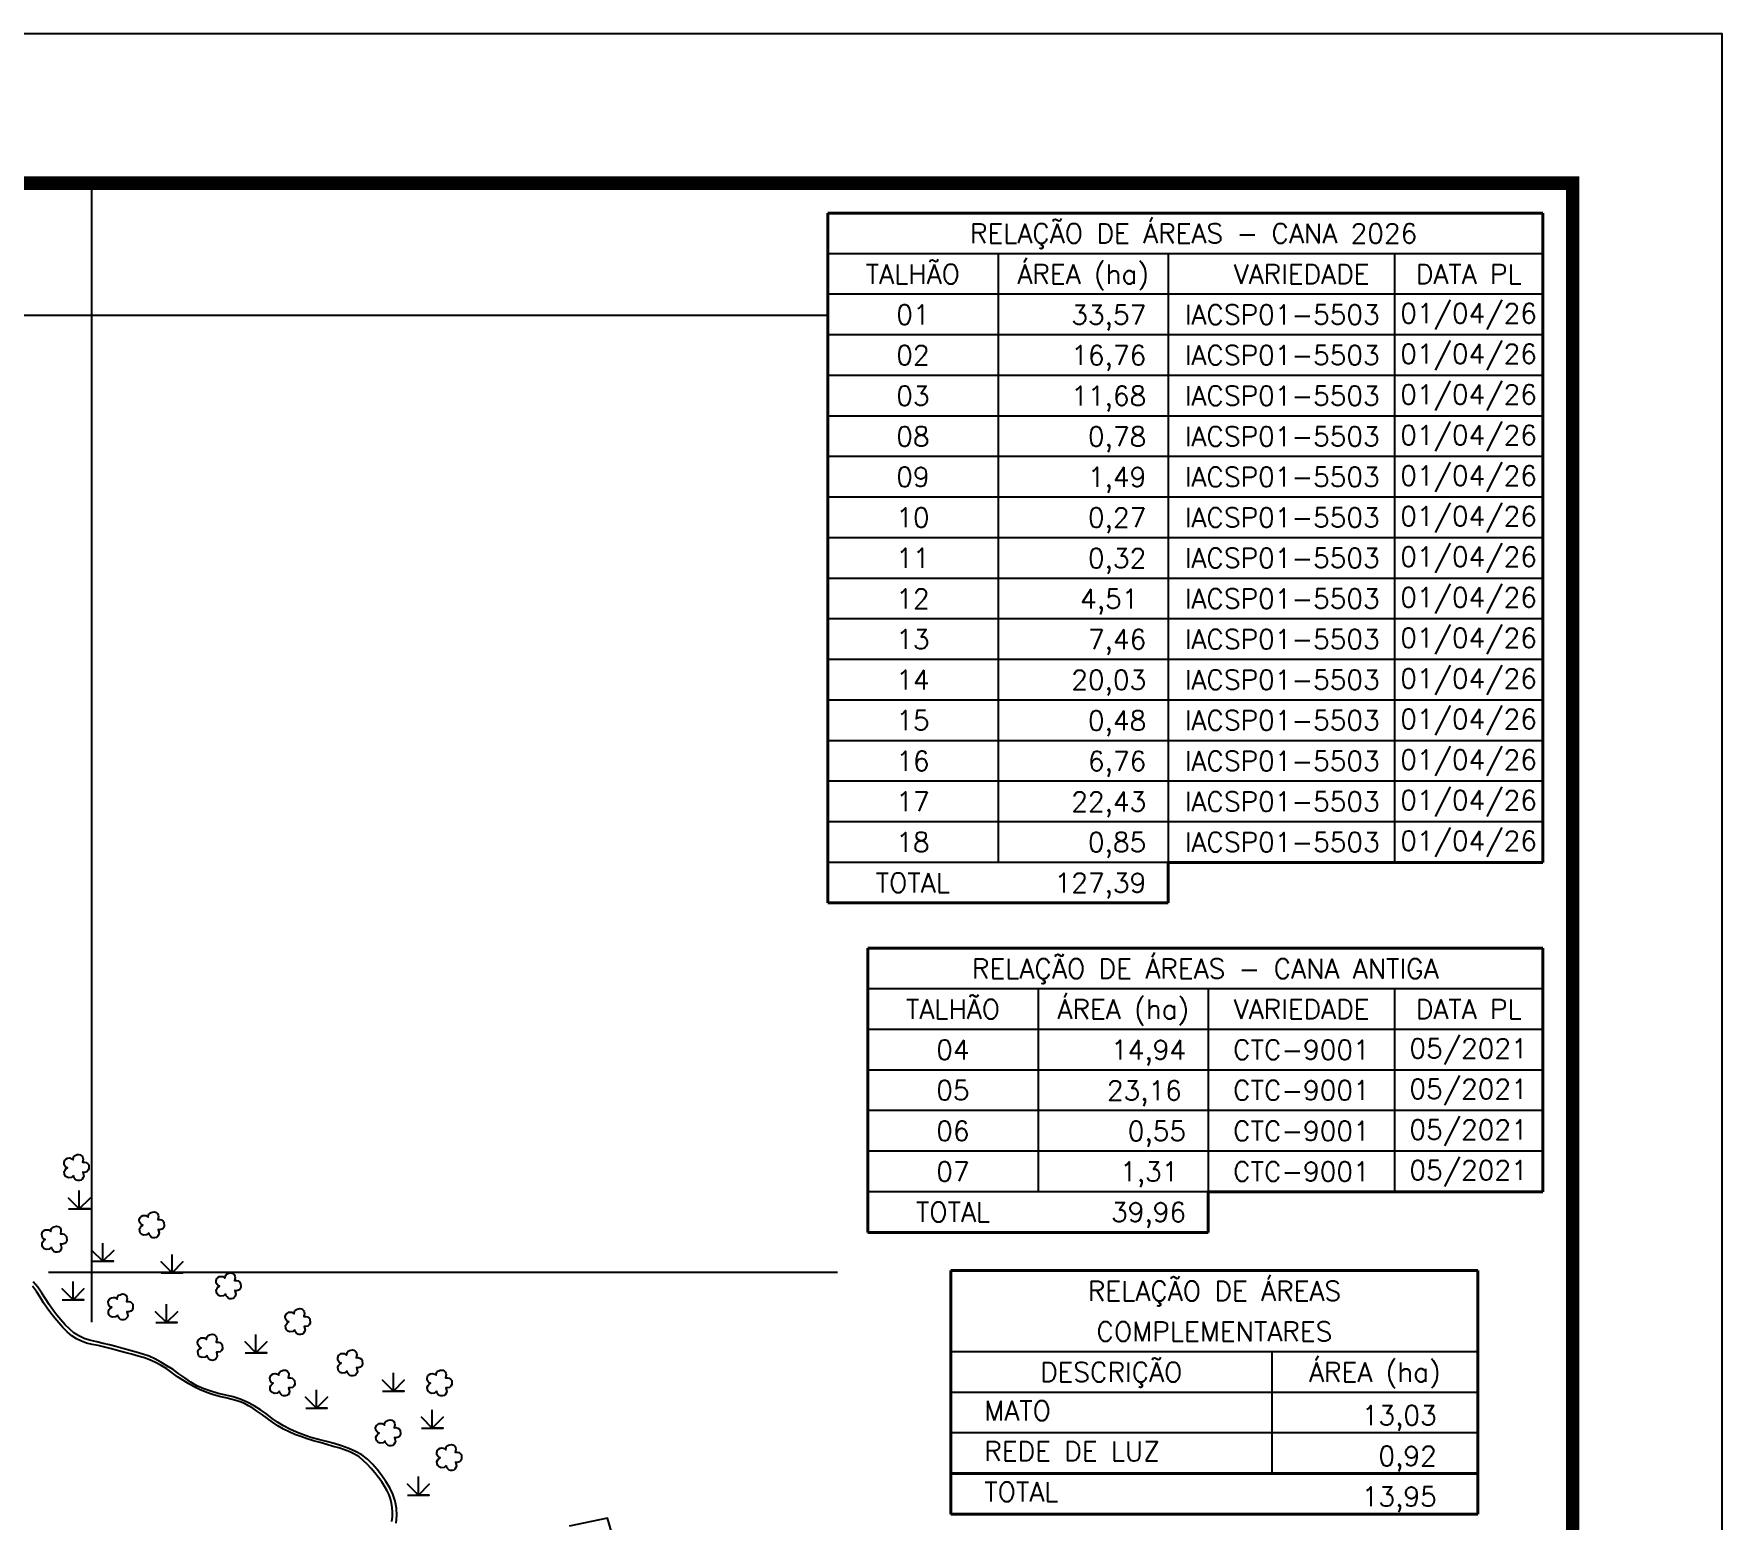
# Model space of a CAD drawing. Extents: x 754738 to 757363, y 7805323 to 7809035.
# Drawn here: x 755951 to 757363, y 7807793 to 7809035 of the extents above; entities that cross this region are included whole.
import ezdxf
from ezdxf.enums import TextEntityAlignment as Align

# ---------------------------------------------------------------- set-up
doc = ezdxf.new("R2010")
doc.units = 0
doc.header["$MEASUREMENT"] = 0
doc.linetypes.add('CONTINUO', pattern=[0])
doc.linetypes.add('LIN0', pattern=[0])
for name, color, linetype in [('0114001140', 1, 'Continuous'), ('0114001140014', 5, 'Continuous'), ('GRADE', 8, 'Continuous'), ('MARGEM', 7, 'CONTINUO'), ('QUADRO_DE_AREAS_CANA_2026', 7, 'Continuous'), ('QUADRO_DE_AREAS_CANA_ANTIGA', 7, 'Continuous'), ('QUADRO_DE_AREAS_COMPLEMENTARES', 7, 'Continuous'), ('SIMBOLO ARVORE', 118, 'Continuous'), ('SIMBOLO BREJO', 118, 'Continuous')]:
    doc.layers.add(name, color=color, linetype=linetype)
doc.styles.add('SIMPLEX', font='simplex', dxfattribs={"height": 0.2})

msp = doc.modelspace()

# ---------------------------------------------------------------- linework, layer by layer
at = {"layer": '0114001140'}
for points in [[(756254.3, 7807790.1), (756254.9, 7807796.5), (756254.6, 7807802.7), (756253.5, 7807808.6), (756251.7, 7807814.2), (756249, 7807819.6), (756245.7, 7807825), (756242.1, 7807830.2), (756238.5, 7807835), (756234.5, 7807839.3), (756230.3, 7807843.5), (756225.8, 7807847.1), (756220.4, 7807849.9), (756214.8, 7807852.4), (756208.8, 7807854.8), (756202.5, 7807856.7), (756196.1, 7807858.4), (756189.6, 7807860.1), (756183, 7807861.8), (756176.8, 7807863.8), (756171, 7807866.1), (756165.5, 7807868.7), (756160.2, 7807871.4), (756155.3, 7807874.4), (756150.8, 7807877.7), (756146.2, 7807881.3), (756141.1, 7807884.9), (756135.6, 7807888.3), (756129.9, 7807891.3), (756124, 7807893.8), (756118.2, 7807895.7), (756112, 7807897.1), (756105.7, 7807898.6), (756099.5, 7807900.4), (756093.5, 7807902.4), (756087.9, 7807905), (756082.7, 7807908), (756077.7, 7807911.5), (756072.8, 7807915), (756067.9, 7807918.6), (756062.8, 7807921.7), (756057.8, 7807924.6), (756052.7, 7807927.4), (756047.8, 7807929.6), (756042.5, 7807931.5), (756037.1, 7807933.1), (756025.8, 7807936.1), (756020.2, 7807937.8), (756014.8, 7807939.2), (756009.5, 7807940.4), (756004.3, 7807941.6), (755999.1, 7807942.8), (755994.1, 7807944.3), (755989.6, 7807946.3), (755985.3, 7807948.9), (755981.5, 7807952.2), (755977.8, 7807955.9), (755974.1, 7807960), (755970.8, 7807964), (755967.5, 7807968.3), (755964.3, 7807973), (755961.3, 7807977.7), (755958.2, 7807982.5), (755954.8, 7807987.3), (755951.1, 7807991.8)], [(756441.5, 7807758.1), (756430.9, 7807794.3), (756399.1, 7807787.6)]]:
    msp.add_lwpolyline(points, dxfattribs=at)
at = {"layer": '0114001140014'}
msp.add_lwpolyline([(756250.9, 7807791.4), (756251.3, 7807795.4), (756251.3, 7807799.4), (756251, 7807803.3), (756250.5, 7807806.9), (756249.7, 7807810.4), (756248.4, 7807813.8), (756246.8, 7807817.1), (756244.9, 7807820.5), (756242.3, 7807824.5), (756239.5, 7807828.3), (756236.5, 7807832.1), (756233.5, 7807835.8), (756230.2, 7807839.3), (756226.9, 7807842.6), (756223.4, 7807845.4), (756219.7, 7807847.7), (756215.6, 7807849.7), (756211.1, 7807851.5), (756206.5, 7807853), (756201.6, 7807854.3), (756196.4, 7807855.8), (756191, 7807857.5), (756185.4, 7807859), (756180, 7807860.6), (756174.7, 7807862.4), (756169.8, 7807864.2), (756164.9, 7807866.3), (756160.1, 7807868.7), (756155.6, 7807871.5), (756151, 7807874.5), (756146.9, 7807877.7), (756142.7, 7807880.6), (756138.5, 7807883.5), (756134.5, 7807886.1), (756130.9, 7807888.3), (756127.5, 7807890.1), (756124.1, 7807891.4), (756120.3, 7807892.5), (756116.2, 7807893.7), (756112.1, 7807894.8), (756107.9, 7807895.8), (756103.6, 7807896.9), (756099.1, 7807898.3), (756094.6, 7807899.9), (756090.1, 7807901.8), (756085.6, 7807904), (756081.1, 7807906.5), (756076.5, 7807909.3), (756071.7, 7807912.3), (756067.1, 7807915.8), (756062.6, 7807919), (756058.1, 7807921.8), (756053.7, 7807924.2), (756049, 7807926.3), (756043.9, 7807928.2), (756038.6, 7807929.8), (756033.2, 7807931.3), (756027.7, 7807932.8), (756022.2, 7807934.2), (756016.5, 7807935.7), (756010.8, 7807937.2), (756005.3, 7807938.6), (756000.2, 7807939.5), (755995.6, 7807940.7), (755991.3, 7807942.2), (755987.3, 7807944.2), (755983.2, 7807946.8), (755979.4, 7807950), (755975.9, 7807953.6), (755972.4, 7807957.5), (755969, 7807961.5), (755965.7, 7807965.6), (755962.7, 7807969.9), (755959.7, 7807974.4), (755956.8, 7807979.1), (755953.7, 7807983.7), (755950.4, 7807988.3)], dxfattribs=at)
at = {"layer": 'GRADE', "color": 8}
for p, q in [((756000, 7807958.2), (756000, 7808910.3)), ((754862.8, 7808800), (756614.1, 7808800)), ((755963.8, 7808000), (756623.3, 7808000))]:
    msp.add_line(p, q, dxfattribs=at)
at = {"layer": 'MARGEM', "color": 174, "linetype": 'LIN0', "flags": 128}
msp.add_lwpolyline([(757362.8, 7805322.8), (757362.8, 7809035.3), (754737.8, 7809035.3), (754737.8, 7805322.8)], close=True, dxfattribs=at)
at = {"layer": 'MARGEM', "color": 174, "linetype": 'LIN0', "const_width": 11.4, "flags": 128}
msp.add_lwpolyline([(757237.8, 7805740.8), (757237.8, 7808910.3), (754862.8, 7808910.3), (754862.8, 7805740.8)], close=True, dxfattribs=at)
at = {"layer": 'QUADRO_DE_AREAS_CANA_2026', "color": 174, "linetype": 'ByBlock', "lineweight": 40}
for p, q in [((756615.1, 7808817.5), (756615.1, 7808885.3)), ((756615.1, 7808885.3), (757212.8, 7808885.3)), ((757212.8, 7808817.5), (757212.8, 7808885.3)), ((756615.1, 7808817.5), (756615.1, 7808308.6)), ((757212.8, 7808817.5), (757212.8, 7808342.5)), ((756899.8, 7808342.5), (756899.8, 7808308.6)), ((757212.8, 7808342.5), (756899.8, 7808342.5)), ((756899.8, 7808308.6), (756615.1, 7808308.6))]:
    msp.add_line(p, q, dxfattribs=at)
at = {"layer": 'QUADRO_DE_AREAS_CANA_2026', "linetype": 'Continuous'}
for p, q in [((757212.8, 7808851.4), (756615.1, 7808851.4)), ((756757.5, 7808851.4), (756757.5, 7808342.5)), ((756899.8, 7808851.4), (756899.8, 7808342.5)), ((757088.9, 7808851.4), (757088.9, 7808342.5)), ((757212.8, 7808817.5), (756615.1, 7808817.5)), ((757212.8, 7808783.6), (756615.1, 7808783.6)), ((757212.8, 7808749.6), (756615.1, 7808749.6)), ((757212.8, 7808715.7), (756615.1, 7808715.7)), ((757212.8, 7808681.8), (756615.1, 7808681.8)), ((757212.8, 7808647.8), (756615.1, 7808647.8)), ((757212.8, 7808613.9), (756615.1, 7808613.9)), ((757212.8, 7808580), (756615.1, 7808580)), ((757212.8, 7808546.1), (756615.1, 7808546.1)), ((757212.8, 7808512.1), (756615.1, 7808512.1)), ((757212.8, 7808478.2), (756615.1, 7808478.2)), ((757212.8, 7808444.3), (756615.1, 7808444.3)), ((757212.8, 7808410.4), (756615.1, 7808410.4)), ((757212.8, 7808376.4), (756615.1, 7808376.4)), ((756899.8, 7808342.5), (756615.1, 7808342.5))]:
    msp.add_line(p, q, dxfattribs=at)
at = {"layer": 'QUADRO_DE_AREAS_CANA_ANTIGA', "color": 174, "linetype": 'ByBlock', "lineweight": 40}
for p, q in [((756648.6, 7808202.8), (756648.6, 7808270.7)), ((756648.6, 7808270.7), (757212.8, 7808270.7)), ((757212.8, 7808202.8), (757212.8, 7808270.7)), ((756648.6, 7808202.8), (756648.6, 7808033.2)), ((757212.8, 7808202.8), (757212.8, 7808067.1)), ((756933.2, 7808067.1), (756933.2, 7808033.2)), ((757212.8, 7808067.1), (756933.2, 7808067.1)), ((756933.2, 7808033.2), (756648.6, 7808033.2))]:
    msp.add_line(p, q, dxfattribs=at)
at = {"layer": 'QUADRO_DE_AREAS_CANA_ANTIGA', "linetype": 'Continuous'}
for p, q in [((757212.8, 7808236.8), (756648.6, 7808236.8)), ((756790.9, 7808236.8), (756790.9, 7808067.1)), ((756933.2, 7808236.8), (756933.2, 7808067.1)), ((757088.9, 7808236.8), (757088.9, 7808067.1)), ((757212.8, 7808202.8), (756648.6, 7808202.8)), ((757212.8, 7808168.9), (756648.6, 7808168.9)), ((757212.8, 7808135), (756648.6, 7808135)), ((757212.8, 7808101.1), (756648.6, 7808101.1)), ((756933.2, 7808067.1), (756648.6, 7808067.1))]:
    msp.add_line(p, q, dxfattribs=at)
at = {"layer": 'QUADRO_DE_AREAS_COMPLEMENTARES', "color": 174, "linetype": 'ByBlock', "lineweight": 40}
for p, q in [((756718.1, 7807899.4), (756718.1, 7808001.2)), ((756718.1, 7808001.2), (757158.4, 7808001.2)), ((757158.4, 7807899.4), (757158.4, 7808001.2)), ((756718.1, 7807899.4), (756718.1, 7807797.6)), ((757158.4, 7807899.4), (757158.4, 7807797.6)), ((757158.4, 7807831.6), (756718.1, 7807831.6)), ((757158.4, 7807797.6), (756718.1, 7807797.6))]:
    msp.add_line(p, q, dxfattribs=at)
at = {"layer": 'QUADRO_DE_AREAS_COMPLEMENTARES', "linetype": 'Continuous'}
for p, q in [((757158.4, 7807933.3), (756718.1, 7807933.3)), ((756986.2, 7807933.3), (756986.2, 7807831.6)), ((757158.4, 7807899.4), (756718.1, 7807899.4)), ((757158.4, 7807865.5), (756718.1, 7807865.5))]:
    msp.add_line(p, q, dxfattribs=at)
at = {"layer": 'SIMBOLO ARVORE', "linetype": 'CONTINUO'}
for points in [[(755984.8, 7808080.7, 0), (755982.9, 7808079.1, 0), (755980.5, 7808078.8, 0), (755978.9, 7808079.5, 0), (755977.6, 7808080.6, 0), (755977.1, 7808082, 0), (755977, 7808084, 0), (755977.7, 7808085.3, 0), (755978.3, 7808086.2, 0), (755979.7, 7808087.1, 0), (755978.8, 7808087.4, 0), (755978, 7808088.1, 0), (755977, 7808089.7, 0), (755976.8, 7808091.6, 0), (755977.5, 7808093.6, 0), (755978.3, 7808094.3, 0), (755979.7, 7808095.2, 0), (755981.2, 7808095.4, 0), (755982.3, 7808095.2, 0), (755983.3, 7808094.8, 0), (755984.3, 7808093.9, 0), (755984.6, 7808095.6, 0), (755984.8, 7808096.3, 0), (755985.6, 7808097.2, 0), (755986.7, 7808097.7, 0), (755987.8, 7808098.2, 0), (755989.1, 7808098.3, 0), (755990.3, 7808098.1, 0), (755991.2, 7808097.6, 0), (755991.9, 7808096.8, 0), (755992.5, 7808095.6, 0), (755992.8, 7808094.2, 0), (755992.2, 7808091.8, 0), (755993.9, 7808091.8, 0), (755995.3, 7808091.5, 0), (755996.7, 7808090.4, 0), (755997.4, 7808089.6, 0), (755997.6, 7808086.3, 0), (755996.8, 7808084.8, 0), (755995.7, 7808083.8, 0), (755994, 7808083.3, 0), (755992.5, 7808083.4, 0), (755993.3, 7808080.3, 0), (755992.9, 7808079, 0), (755992, 7808077.7, 0), (755991, 7808076.9, 0), (755989.6, 7808076.6, 0), (755988.2, 7808076.6, 0), (755987.1, 7808076.9, 0), (755985.9, 7808078.1, 0), (755985.1, 7808079.2, 0), (755984.9, 7808080.8, 0)], [(756047.7, 7808032.7, 0), (756045.8, 7808031.2, 0), (756043.4, 7808030.9, 0), (756041.7, 7808031.5, 0), (756040.5, 7808032.7, 0), (756040, 7808034.1, 0), (756039.9, 7808036.1, 0), (756040.6, 7808037.4, 0), (756041.2, 7808038.3, 0), (756042.6, 7808039.2, 0), (756041.7, 7808039.5, 0), (756040.9, 7808040.2, 0), (756039.9, 7808041.8, 0), (756039.7, 7808043.7, 0), (756040.4, 7808045.7, 0), (756041.2, 7808046.4, 0), (756042.6, 7808047.2, 0), (756044, 7808047.4, 0), (756045.2, 7808047.3, 0), (756046.1, 7808046.8, 0), (756047.2, 7808045.9, 0), (756047.5, 7808047.7, 0), (756047.7, 7808048.4, 0), (756048.5, 7808049.3, 0), (756049.6, 7808049.7, 0), (756050.7, 7808050.2, 0), (756052, 7808050.4, 0), (756053.1, 7808050.2, 0), (756054.1, 7808049.7, 0), (756054.8, 7808048.9, 0), (756055.4, 7808047.7, 0), (756055.7, 7808046.3, 0), (756055.1, 7808043.9, 0), (756056.8, 7808043.9, 0), (756058.2, 7808043.6, 0), (756059.6, 7808042.5, 0), (756060.3, 7808041.7, 0), (756060.5, 7808038.3, 0), (756059.7, 7808036.8, 0), (756058.6, 7808035.8, 0), (756056.9, 7808035.4, 0), (756055.4, 7808035.5, 0), (756056.2, 7808032.4, 0), (756055.8, 7808031.1, 0), (756054.9, 7808029.8, 0), (756053.9, 7808029, 0), (756052.5, 7808028.6, 0), (756051.1, 7808028.7, 0), (756050, 7808029, 0), (756048.8, 7808030.2, 0), (756048, 7808031.3, 0), (756047.8, 7808032.9, 0)], [(755966.2, 7808020.7, 0), (755964.4, 7808019.2, 0), (755962, 7808018.9, 0), (755960.3, 7808019.5, 0), (755959.1, 7808020.7, 0), (755958.6, 7808022.1, 0), (755958.4, 7808024.1, 0), (755959.1, 7808025.4, 0), (755959.8, 7808026.3, 0), (755961.1, 7808027.2, 0), (755960.3, 7808027.5, 0), (755959.4, 7808028.2, 0), (755958.4, 7808029.8, 0), (755958.2, 7808031.7, 0), (755958.9, 7808033.7, 0), (755959.7, 7808034.4, 0), (755961.1, 7808035.2, 0), (755962.6, 7808035.4, 0), (755963.8, 7808035.3, 0), (755964.7, 7808034.8, 0), (755965.7, 7808033.9, 0), (755966, 7808035.7, 0), (755966.3, 7808036.4, 0), (755967, 7808037.3, 0), (755968.2, 7808037.7, 0), (755969.3, 7808038.2, 0), (755970.5, 7808038.4, 0), (755971.7, 7808038.2, 0), (755972.6, 7808037.7, 0), (755973.4, 7808036.9, 0), (755974, 7808035.7, 0), (755974.2, 7808034.3, 0), (755973.7, 7808031.9, 0), (755975.4, 7808031.9, 0), (755976.8, 7808031.6, 0), (755978.1, 7808030.5, 0), (755978.8, 7808029.7, 0), (755979, 7808026.3, 0), (755978.2, 7808024.8, 0), (755977.1, 7808023.8, 0), (755975.4, 7808023.4, 0), (755973.9, 7808023.5, 0), (755974.7, 7808020.4, 0), (755974.3, 7808019.1, 0), (755973.4, 7808017.8, 0), (755972.4, 7808017, 0), (755971, 7808016.6, 0), (755969.6, 7808016.7, 0), (755968.6, 7808017, 0), (755967.4, 7808018.2, 0), (755966.5, 7808019.3, 0), (755966.3, 7808020.9, 0)], [(756111.8, 7807981.7, 0), (756110, 7807980.1, 0), (756107.6, 7807979.9, 0), (756105.9, 7807980.5, 0), (756104.7, 7807981.7, 0), (756104.2, 7807983.1, 0), (756104, 7807985.1, 0), (756104.7, 7807986.3, 0), (756105.4, 7807987.3, 0), (756106.7, 7807988.2, 0), (756105.9, 7807988.5, 0), (756105, 7807989.2, 0), (756104, 7807990.8, 0), (756103.8, 7807992.7, 0), (756104.5, 7807994.7, 0), (756105.3, 7807995.4, 0), (756106.7, 7807996.2, 0), (756108.2, 7807996.4, 0), (756109.4, 7807996.3, 0), (756110.3, 7807995.8, 0), (756111.3, 7807994.9, 0), (756111.6, 7807996.6, 0), (756111.9, 7807997.3, 0), (756112.6, 7807998.3, 0), (756113.8, 7807998.7, 0), (756114.9, 7807999.2, 0), (756116.1, 7807999.3, 0), (756117.3, 7807999.2, 0), (756118.2, 7807998.7, 0), (756118.9, 7807997.9, 0), (756119.6, 7807996.7, 0), (756119.8, 7807995.3, 0), (756119.2, 7807992.9, 0), (756120.9, 7807992.9, 0), (756122.4, 7807992.6, 0), (756123.7, 7807991.5, 0), (756124.4, 7807990.7, 0), (756124.6, 7807987.3, 0), (756123.8, 7807985.8, 0), (756122.7, 7807984.8, 0), (756121, 7807984.4, 0), (756119.5, 7807984.5, 0), (756120.3, 7807981.4, 0), (756119.9, 7807980, 0), (756119, 7807978.8, 0), (756118, 7807978, 0), (756116.6, 7807977.6, 0), (756115.2, 7807977.7, 0), (756114.2, 7807978, 0), (756113, 7807979.2, 0), (756112.1, 7807980.3, 0), (756111.9, 7807981.9, 0)], [(756021.6, 7807964.1, 0), (756019.8, 7807962.5, 0), (756017.4, 7807962.3, 0), (756015.7, 7807962.9, 0), (756014.5, 7807964.1, 0), (756014, 7807965.5, 0), (756013.9, 7807967.5, 0), (756014.5, 7807968.7, 0), (756015.2, 7807969.7, 0), (756016.6, 7807970.6, 0), (756015.7, 7807970.9, 0), (756014.8, 7807971.6, 0), (756013.8, 7807973.2, 0), (756013.6, 7807975.1, 0), (756014.4, 7807977.1, 0), (756015.1, 7807977.8, 0), (756016.5, 7807978.6, 0), (756018, 7807978.8, 0), (756019.2, 7807978.7, 0), (756020.1, 7807978.2, 0), (756021.1, 7807977.3, 0), (756021.4, 7807979, 0), (756021.7, 7807979.7, 0), (756022.4, 7807980.7, 0), (756023.6, 7807981.1, 0), (756024.7, 7807981.6, 0), (756025.9, 7807981.7, 0), (756027.1, 7807981.6, 0), (756028.1, 7807981.1, 0), (756028.8, 7807980.3, 0), (756029.4, 7807979.1, 0), (756029.6, 7807977.7, 0), (756029.1, 7807975.3, 0), (756030.8, 7807975.3, 0), (756032.2, 7807975, 0), (756033.5, 7807973.9, 0), (756034.2, 7807973.1, 0), (756034.4, 7807969.7, 0), (756033.6, 7807968.2, 0), (756032.5, 7807967.2, 0), (756030.8, 7807966.8, 0), (756029.3, 7807966.9, 0), (756030.1, 7807963.8, 0), (756029.7, 7807962.4, 0), (756028.8, 7807961.2, 0), (756027.8, 7807960.4, 0), (756026.4, 7807960, 0), (756025, 7807960.1, 0), (756024, 7807960.4, 0), (756022.8, 7807961.6, 0), (756022, 7807962.7, 0), (756021.7, 7807964.3, 0)], [(756169.7, 7807951.8, 0), (756167.9, 7807950.3, 0), (756165.5, 7807950, 0), (756163.8, 7807950.7, 0), (756162.6, 7807951.8, 0), (756162.1, 7807953.2, 0), (756161.9, 7807955.2, 0), (756162.6, 7807956.5, 0), (756163.3, 7807957.4, 0), (756164.6, 7807958.3, 0), (756163.8, 7807958.6, 0), (756162.9, 7807959.3, 0), (756161.9, 7807960.9, 0), (756161.7, 7807962.8, 0), (756162.4, 7807964.8, 0), (756163.2, 7807965.5, 0), (756164.6, 7807966.4, 0), (756166.1, 7807966.5, 0), (756167.3, 7807966.4, 0), (756168.2, 7807966, 0), (756169.2, 7807965, 0), (756169.5, 7807966.8, 0), (756169.8, 7807967.5, 0), (756170.5, 7807968.4, 0), (756171.7, 7807968.9, 0), (756172.8, 7807969.3, 0), (756174, 7807969.5, 0), (756175.2, 7807969.3, 0), (756176.1, 7807968.8, 0), (756176.8, 7807968, 0), (756177.5, 7807966.8, 0), (756177.7, 7807965.4, 0), (756177.1, 7807963, 0), (756178.9, 7807963, 0), (756180.3, 7807962.7, 0), (756181.6, 7807961.6, 0), (756182.3, 7807960.8, 0), (756182.5, 7807957.4, 0), (756181.7, 7807955.9, 0), (756180.6, 7807954.9, 0), (756178.9, 7807954.5, 0), (756177.4, 7807954.6, 0), (756178.2, 7807951.5, 0), (756177.8, 7807950.2, 0), (756176.9, 7807948.9, 0), (756175.9, 7807948.1, 0), (756174.5, 7807947.8, 0), (756173.1, 7807947.8, 0), (756172.1, 7807948.1, 0), (756170.9, 7807949.3, 0), (756170, 7807950.4, 0), (756169.8, 7807952, 0)], [(756096.4, 7807930.3, 0), (756094.6, 7807928.8, 0), (756092.2, 7807928.5, 0), (756090.5, 7807929.2, 0), (756089.3, 7807930.3, 0), (756088.8, 7807931.7, 0), (756088.6, 7807933.7, 0), (756089.3, 7807935, 0), (756090, 7807935.9, 0), (756091.3, 7807936.8, 0), (756090.5, 7807937.1, 0), (756089.6, 7807937.8, 0), (756088.6, 7807939.4, 0), (756088.4, 7807941.3, 0), (756089.1, 7807943.3, 0), (756089.9, 7807944, 0), (756091.3, 7807944.9, 0), (756092.8, 7807945, 0), (756094, 7807944.9, 0), (756094.9, 7807944.5, 0), (756095.9, 7807943.5, 0), (756096.2, 7807945.3, 0), (756096.5, 7807946, 0), (756097.2, 7807946.9, 0), (756098.4, 7807947.4, 0), (756099.5, 7807947.8, 0), (756100.7, 7807948, 0), (756101.9, 7807947.8, 0), (756102.8, 7807947.3, 0), (756103.6, 7807946.5, 0), (756104.2, 7807945.3, 0), (756104.4, 7807943.9, 0), (756103.9, 7807941.5, 0), (756105.6, 7807941.5, 0), (756107, 7807941.2, 0), (756108.3, 7807940.1, 0), (756109, 7807939.3, 0), (756109.2, 7807935.9, 0), (756108.4, 7807934.4, 0), (756107.3, 7807933.4, 0), (756105.6, 7807933, 0), (756104.1, 7807933.1, 0), (756104.9, 7807930, 0), (756104.5, 7807928.7, 0), (756103.6, 7807927.4, 0), (756102.6, 7807926.6, 0), (756101.2, 7807926.2, 0), (756099.8, 7807926.3, 0), (756098.8, 7807926.6, 0), (756097.6, 7807927.8, 0), (756096.7, 7807928.9, 0), (756096.5, 7807930.5, 0)], [(756213.5, 7807917.3, 0), (756211.6, 7807915.7, 0), (756209.2, 7807915.4, 0), (756207.5, 7807916.1, 0), (756206.3, 7807917.3, 0), (756205.8, 7807918.6, 0), (756205.7, 7807920.6, 0), (756206.3, 7807921.9, 0), (756207, 7807922.8, 0), (756208.4, 7807923.8, 0), (756207.5, 7807924, 0), (756206.7, 7807924.7, 0), (756205.7, 7807926.3, 0), (756205.5, 7807928.2, 0), (756206.2, 7807930.2, 0), (756207, 7807930.9, 0), (756208.4, 7807931.8, 0), (756209.8, 7807932, 0), (756211, 7807931.8, 0), (756211.9, 7807931.4, 0), (756213, 7807930.5, 0), (756213.3, 7807932.2, 0), (756213.5, 7807932.9, 0), (756214.3, 7807933.9, 0), (756215.4, 7807934.3, 0), (756216.5, 7807934.8, 0), (756217.8, 7807934.9, 0), (756218.9, 7807934.7, 0), (756219.9, 7807934.2, 0), (756220.6, 7807933.4, 0), (756221.2, 7807932.2, 0), (756221.5, 7807930.9, 0), (756220.9, 7807928.4, 0), (756222.6, 7807928.5, 0), (756224, 7807928.1, 0), (756225.3, 7807927.1, 0), (756226.1, 7807926.2, 0), (756226.3, 7807922.9, 0), (756225.5, 7807921.4, 0), (756224.4, 7807920.4, 0), (756222.7, 7807919.9, 0), (756221.2, 7807920.1, 0), (756222, 7807916.9, 0), (756221.6, 7807915.6, 0), (756220.7, 7807914.3, 0), (756219.7, 7807913.5, 0), (756218.3, 7807913.2, 0), (756216.9, 7807913.3, 0), (756215.8, 7807913.6, 0), (756214.6, 7807914.7, 0), (756213.8, 7807915.8, 0), (756213.5, 7807917.4, 0)], [(756156.8, 7807900.5, 0), (756155, 7807898.9, 0), (756152.6, 7807898.6, 0), (756150.9, 7807899.3, 0), (756149.7, 7807900.5, 0), (756149.2, 7807901.8, 0), (756149, 7807903.8, 0), (756149.7, 7807905.1, 0), (756150.4, 7807906, 0), (756151.7, 7807907, 0), (756150.9, 7807907.2, 0), (756150, 7807907.9, 0), (756149, 7807909.5, 0), (756148.8, 7807911.4, 0), (756149.5, 7807913.4, 0), (756150.3, 7807914.1, 0), (756151.7, 7807915, 0), (756153.2, 7807915.2, 0), (756154.4, 7807915, 0), (756155.3, 7807914.6, 0), (756156.3, 7807913.7, 0), (756156.6, 7807915.4, 0), (756156.9, 7807916.1, 0), (756157.6, 7807917.1, 0), (756158.8, 7807917.5, 0), (756159.9, 7807918, 0), (756161.1, 7807918.1, 0), (756162.3, 7807917.9, 0), (756163.2, 7807917.4, 0), (756163.9, 7807916.6, 0), (756164.6, 7807915.4, 0), (756164.8, 7807914.1, 0), (756164.2, 7807911.6, 0), (756166, 7807911.7, 0), (756167.4, 7807911.3, 0), (756168.7, 7807910.3, 0), (756169.4, 7807909.4, 0), (756169.6, 7807906.1, 0), (756168.8, 7807904.6, 0), (756167.7, 7807903.6, 0), (756166, 7807903.1, 0), (756164.5, 7807903.3, 0), (756165.3, 7807900.1, 0), (756164.9, 7807898.8, 0), (756164, 7807897.5, 0), (756163, 7807896.7, 0), (756161.6, 7807896.4, 0), (756160.2, 7807896.5, 0), (756159.2, 7807896.8, 0), (756158, 7807897.9, 0), (756157.1, 7807899, 0), (756156.9, 7807900.6, 0)], [(756288.2, 7807900.5, 0), (756286.3, 7807898.9, 0), (756283.9, 7807898.6, 0), (756282.3, 7807899.3, 0), (756281, 7807900.5, 0), (756280.5, 7807901.8, 0), (756280.4, 7807903.8, 0), (756281.1, 7807905.1, 0), (756281.7, 7807906, 0), (756283.1, 7807907, 0), (756282.2, 7807907.2, 0), (756281.4, 7807907.9, 0), (756280.4, 7807909.5, 0), (756280.2, 7807911.4, 0), (756280.9, 7807913.4, 0), (756281.7, 7807914.1, 0), (756283.1, 7807915, 0), (756284.6, 7807915.2, 0), (756285.7, 7807915, 0), (756286.7, 7807914.6, 0), (756287.7, 7807913.7, 0), (756288, 7807915.4, 0), (756288.2, 7807916.1, 0), (756289, 7807917.1, 0), (756290.1, 7807917.5, 0), (756291.2, 7807918, 0), (756292.5, 7807918.1, 0), (756293.7, 7807917.9, 0), (756294.6, 7807917.4, 0), (756295.3, 7807916.6, 0), (756295.9, 7807915.4, 0), (756296.2, 7807914.1, 0), (756295.6, 7807911.6, 0), (756297.3, 7807911.7, 0), (756298.7, 7807911.3, 0), (756300.1, 7807910.3, 0), (756300.8, 7807909.4, 0), (756301, 7807906.1, 0), (756300.2, 7807904.6, 0), (756299.1, 7807903.6, 0), (756297.4, 7807903.1, 0), (756295.9, 7807903.3, 0), (756296.7, 7807900.1, 0), (756296.3, 7807898.8, 0), (756295.4, 7807897.5, 0), (756294.4, 7807896.7, 0), (756293, 7807896.4, 0), (756291.6, 7807896.5, 0), (756290.5, 7807896.8, 0), (756289.3, 7807897.9, 0), (756288.5, 7807899, 0), (756288.3, 7807900.6, 0)], [(756245.2, 7807858.8, 0), (756243.4, 7807857.2, 0), (756241, 7807856.9, 0), (756239.3, 7807857.6, 0), (756238.1, 7807858.8, 0), (756237.6, 7807860.1, 0), (756237.5, 7807862.1, 0), (756238.1, 7807863.4, 0), (756238.8, 7807864.3, 0), (756240.2, 7807865.3, 0), (756239.3, 7807865.5, 0), (756238.4, 7807866.3, 0), (756237.4, 7807867.8, 0), (756237.2, 7807869.7, 0), (756238, 7807871.7, 0), (756238.7, 7807872.4, 0), (756240.1, 7807873.3, 0), (756241.6, 7807873.5, 0), (756242.8, 7807873.3, 0), (756243.7, 7807872.9, 0), (756244.7, 7807872, 0), (756245, 7807873.7, 0), (756245.3, 7807874.4, 0), (756246, 7807875.4, 0), (756247.2, 7807875.8, 0), (756248.3, 7807876.3, 0), (756249.5, 7807876.4, 0), (756250.7, 7807876.2, 0), (756251.7, 7807875.7, 0), (756252.4, 7807875, 0), (756253, 7807873.7, 0), (756253.2, 7807872.4, 0), (756252.7, 7807869.9, 0), (756254.4, 7807870, 0), (756255.8, 7807869.6, 0), (756257.1, 7807868.6, 0), (756257.8, 7807867.7, 0), (756258, 7807864.4, 0), (756257.2, 7807862.9, 0), (756256.1, 7807861.9, 0), (756254.4, 7807861.4, 0), (756252.9, 7807861.6, 0), (756253.7, 7807858.4, 0), (756253.3, 7807857.1, 0), (756252.4, 7807855.8, 0), (756251.4, 7807855, 0), (756250, 7807854.7, 0), (756248.6, 7807854.8, 0), (756247.6, 7807855.1, 0), (756246.4, 7807856.3, 0), (756245.6, 7807857.3, 0), (756245.3, 7807858.9, 0)], [(756296.3, 7807838.2, 0), (756294.4, 7807836.7, 0), (756292, 7807836.4, 0), (756290.3, 7807837.1, 0), (756289.1, 7807838.2, 0), (756288.6, 7807839.6, 0), (756288.5, 7807841.6, 0), (756289.2, 7807842.9, 0), (756289.8, 7807843.8, 0), (756291.2, 7807844.7, 0), (756290.3, 7807845, 0), (756289.5, 7807845.7, 0), (756288.5, 7807847.3, 0), (756288.3, 7807849.2, 0), (756289, 7807851.2, 0), (756289.8, 7807851.9, 0), (756291.2, 7807852.8, 0), (756292.7, 7807853, 0), (756293.8, 7807852.8, 0), (756294.8, 7807852.4, 0), (756295.8, 7807851.4, 0), (756296.1, 7807853.2, 0), (756296.3, 7807853.9, 0), (756297.1, 7807854.8, 0), (756298.2, 7807855.3, 0), (756299.3, 7807855.7, 0), (756300.6, 7807855.9, 0), (756301.8, 7807855.7, 0), (756302.7, 7807855.2, 0), (756303.4, 7807854.4, 0), (756304, 7807853.2, 0), (756304.3, 7807851.8, 0), (756303.7, 7807849.4, 0), (756305.4, 7807849.4, 0), (756306.8, 7807849.1, 0), (756308.2, 7807848, 0), (756308.9, 7807847.2, 0), (756309.1, 7807843.8, 0), (756308.3, 7807842.3, 0), (756307.2, 7807841.3, 0), (756305.5, 7807840.9, 0), (756304, 7807841, 0), (756304.8, 7807837.9, 0), (756304.4, 7807836.6, 0), (756303.5, 7807835.3, 0), (756302.5, 7807834.5, 0), (756301.1, 7807834.2, 0), (756299.7, 7807834.2, 0), (756298.6, 7807834.5, 0), (756297.4, 7807835.7, 0), (756296.6, 7807836.8, 0), (756296.4, 7807838.4, 0)]]:
    msp.add_polyline3d(points, dxfattribs=at)
at = {"layer": 'SIMBOLO BREJO', "linetype": 'CONTINUO'}
for points in [[(755980.5, 7808052.8, 0), (755998.6, 7808052.8, 0), (755989.5, 7808052.8, 0), (755980.4, 7808061.9, 0), (755989.5, 7808052.8, 0), (755998.6, 7808061.9, 0), (755989.5, 7808052.8, 0), (755989.5, 7808068.1, 0)], [(756000.2, 7808009, 0), (756018.2, 7808009, 0), (756009.2, 7808009, 0), (756000.1, 7808018.1, 0), (756009.2, 7808009, 0), (756018.3, 7808018.1, 0), (756009.2, 7808009, 0), (756009.2, 7808024.3, 0)], [(756058.1, 7807999.3, 0), (756076.1, 7807999.3, 0), (756067.1, 7807999.3, 0), (756058, 7808008.5, 0), (756067.1, 7807999.3, 0), (756076.2, 7808008.5, 0), (756067.1, 7807999.3, 0), (756067.1, 7808014.7, 0)], [(755975.3, 7807976.9, 0), (755993.3, 7807976.9, 0), (755984.3, 7807976.9, 0), (755975.2, 7807986, 0), (755984.3, 7807976.9, 0), (755993.4, 7807986, 0), (755984.3, 7807976.9, 0), (755984.3, 7807992.2, 0)], [(756053.4, 7807957.8, 0), (756071.4, 7807957.8, 0), (756062.4, 7807957.8, 0), (756053.3, 7807966.9, 0), (756062.4, 7807957.8, 0), (756071.5, 7807966.9, 0), (756062.4, 7807957.8, 0), (756062.4, 7807973.1, 0)], [(756128.1, 7807932.5, 0), (756146.2, 7807932.5, 0), (756137.2, 7807932.5, 0), (756128.1, 7807941.6, 0), (756137.2, 7807932.5, 0), (756146.3, 7807941.6, 0), (756137.2, 7807932.5, 0), (756137.2, 7807947.8, 0)], [(756243.1, 7807900.4, 0), (756261.1, 7807900.4, 0), (756252.1, 7807900.4, 0), (756243, 7807909.5, 0), (756252.1, 7807900.4, 0), (756261.2, 7807909.5, 0), (756252.1, 7807900.4, 0), (756252.1, 7807915.7, 0)], [(756178.8, 7807886.3, 0), (756196.8, 7807886.3, 0), (756187.8, 7807886.3, 0), (756178.7, 7807895.4, 0), (756187.8, 7807886.3, 0), (756196.9, 7807895.4, 0), (756187.8, 7807886.3, 0), (756187.8, 7807901.6, 0)], [(756275.6, 7807869.5, 0), (756293.7, 7807869.5, 0), (756284.6, 7807869.5, 0), (756275.5, 7807878.6, 0), (756284.6, 7807869.5, 0), (756293.8, 7807878.6, 0), (756284.6, 7807869.5, 0), (756284.6, 7807884.8, 0)], [(756264, 7807813.6, 0), (756282, 7807813.6, 0), (756273, 7807813.6, 0), (756263.9, 7807822.7, 0), (756273, 7807813.6, 0), (756282.1, 7807822.7, 0), (756273, 7807813.6, 0), (756273, 7807829, 0)]]:
    msp.add_polyline3d(points, dxfattribs=at)

# ---------------------------------------------------------------- texts
at = {"layer": 'QUADRO_DE_AREAS_CANA_2026', "linetype": 'Continuous', "style": 'SIMPLEX'}
for s, p in [('RELAÇÃO DE ÁREAS - CANA 2026', (756920.9, 7808868.4)), ('TALHÃO', (756686.3, 7808834.4)), ('ÁREA (ha)', (756828.6, 7808834.4)), ('VARIEDADE', (757011.1, 7808834.4)), ('DATA PL', (757150.9, 7808834.4)), ('01', (756686.3, 7808800.5)), ('IACSP01-5503', (756995, 7808800.5)), ('01/04/26', (757150.8, 7808801.6)), ('01/04/26', (757150.8, 7808767.7)), ('02', (756686.3, 7808766.6)), ('IACSP01-5503', (756995, 7808766.6)), ('03', (756686.3, 7808732.7)), ('IACSP01-5503', (756995, 7808732.7)), ('01/04/26', (757150.8, 7808733.8)), ('08', (756686.3, 7808698.7)), ('IACSP01-5503', (756995, 7808698.7)), ('01/04/26', (757150.8, 7808699.8)), ('09', (756686.3, 7808664.8)), ('IACSP01-5503', (756995, 7808664.8)), ('01/04/26', (757150.8, 7808665.9)), ('10', (756686.3, 7808630.9)), ('IACSP01-5503', (756995, 7808630.9)), ('01/04/26', (757150.8, 7808632)), ('01/04/26', (757150.8, 7808598.1)), ('11', (756686.3, 7808597)), ('IACSP01-5503', (756995, 7808597)), ('12', (756686.3, 7808563)), ('IACSP01-5503', (756995, 7808563)), ('01/04/26', (757150.8, 7808564.1)), ('13', (756686.3, 7808529.1)), ('IACSP01-5503', (756995, 7808529.1)), ('01/04/26', (757150.8, 7808530.2)), ('14', (756686.3, 7808495.2)), ('IACSP01-5503', (756995, 7808495.2)), ('01/04/26', (757150.8, 7808496.3)), ('15', (756686.3, 7808461.3)), ('IACSP01-5503', (756995, 7808461.3)), ('01/04/26', (757150.8, 7808462.4)), ('01/04/26', (757150.8, 7808428.4)), ('16', (756686.3, 7808427.3)), ('IACSP01-5503', (756995, 7808427.3)), ('17', (756686.3, 7808393.4)), ('IACSP01-5503', (756995, 7808393.4)), ('01/04/26', (757150.8, 7808394.5)), ('18', (756686.3, 7808359.5)), ('IACSP01-5503', (756995, 7808359.5)), ('01/04/26', (757150.8, 7808360.6)), ('TOTAL', (756686.3, 7808325.5))]:
    msp.add_text(s, height=16.25, dxfattribs=at).set_placement(p, align=Align.MIDDLE_CENTER)
for s, p in [('33,57', (756881.3, 7808792.3)), ('16,76', (756881.3, 7808758.4)), ('11,68', (756881.3, 7808724.5)), ('0,78', (756881.3, 7808690.5)), ('1,49', (756881.3, 7808656.6)), ('0,27', (756881.3, 7808622.7)), ('0,32', (756881.3, 7808588.7)), ('4,51', (756874.8, 7808554.8)), ('7,46', (756881.3, 7808520.9)), ('20,03', (756881.3, 7808487)), ('0,48', (756881.3, 7808453)), ('6,76', (756881.3, 7808419.1)), ('22,43', (756881.3, 7808385.2)), ('0,85', (756881.3, 7808351.3)), ('127,39', (756881.3, 7808317.3))]:
    msp.add_text(s, height=16.25, dxfattribs=at).set_placement(p, align=Align.RIGHT)
at = {"layer": 'QUADRO_DE_AREAS_CANA_ANTIGA', "linetype": 'Continuous', "style": 'SIMPLEX'}
for s, p in [('RELAÇÃO DE ÁREAS - CANA ANTIGA', (756930.7, 7808253.7)), ('TALHÃO', (756719.8, 7808219.8)), ('ÁREA (ha)', (756862.1, 7808219.8)), ('VARIEDADE', (757011.1, 7808219.8)), ('DATA PL', (757150.9, 7808219.8)), ('05/2021', (757150.8, 7808187)), ('04', (756719.8, 7808185.9)), ('CTC-9001', (757011.1, 7808185.9)), ('05', (756719.8, 7808152)), ('CTC-9001', (757011.1, 7808152)), ('05/2021', (757150.8, 7808153.1)), ('05/2021', (757150.8, 7808119.1)), ('06', (756719.8, 7808118)), ('CTC-9001', (757011.1, 7808118)), ('07', (756719.8, 7808084.1)), ('CTC-9001', (757011.1, 7808084.1)), ('05/2021', (757150.8, 7808085.2)), ('TOTAL', (756719.8, 7808050.2))]:
    msp.add_text(s, height=16.25, dxfattribs=at).set_placement(p, align=Align.MIDDLE_CENTER)
for s, p in [('14,94', (756914.7, 7808177.7)), ('23,16', (756911.1, 7808143.7)), ('0,55', (756914.7, 7808109.8)), ('1,31', (756908.2, 7808075.9)), ('39,96', (756914.7, 7808042))]:
    msp.add_text(s, height=16.25, dxfattribs=at).set_placement(p, align=Align.RIGHT)
at = {"layer": 'QUADRO_DE_AREAS_COMPLEMENTARES', "linetype": 'Continuous', "style": 'SIMPLEX'}
for s, p in [('RELAÇÃO DE ÁREAS', (756938.3, 7807984.2)), ('COMPLEMENTARES', (756938.3, 7807950.3)), ('ÁREA (ha)', (757072.3, 7807916.4)), ('DESCRIÇÃO', (756852.1, 7807916.4))]:
    msp.add_text(s, height=16.25, dxfattribs=at).set_placement(p, align=Align.MIDDLE_CENTER)
for s, p in [('MATO', (756745.9, 7807884.1)), ('REDE DE LUZ', (756745.9, 7807850.2)), ('TOTAL', (756745.9, 7807816.3))]:
    msp.add_text(s, height=16.25, dxfattribs=at).set_placement(p, align=Align.MIDDLE_LEFT)
for s, p in [('13,03', (757124.2, 7807872.1)), ('0,92', (757124.2, 7807838.1)), ('13,95', (757124.2, 7807804.2))]:
    msp.add_text(s, height=16.25, dxfattribs=at).set_placement(p, align=Align.RIGHT)

doc.saveas('drawing.dxf')
